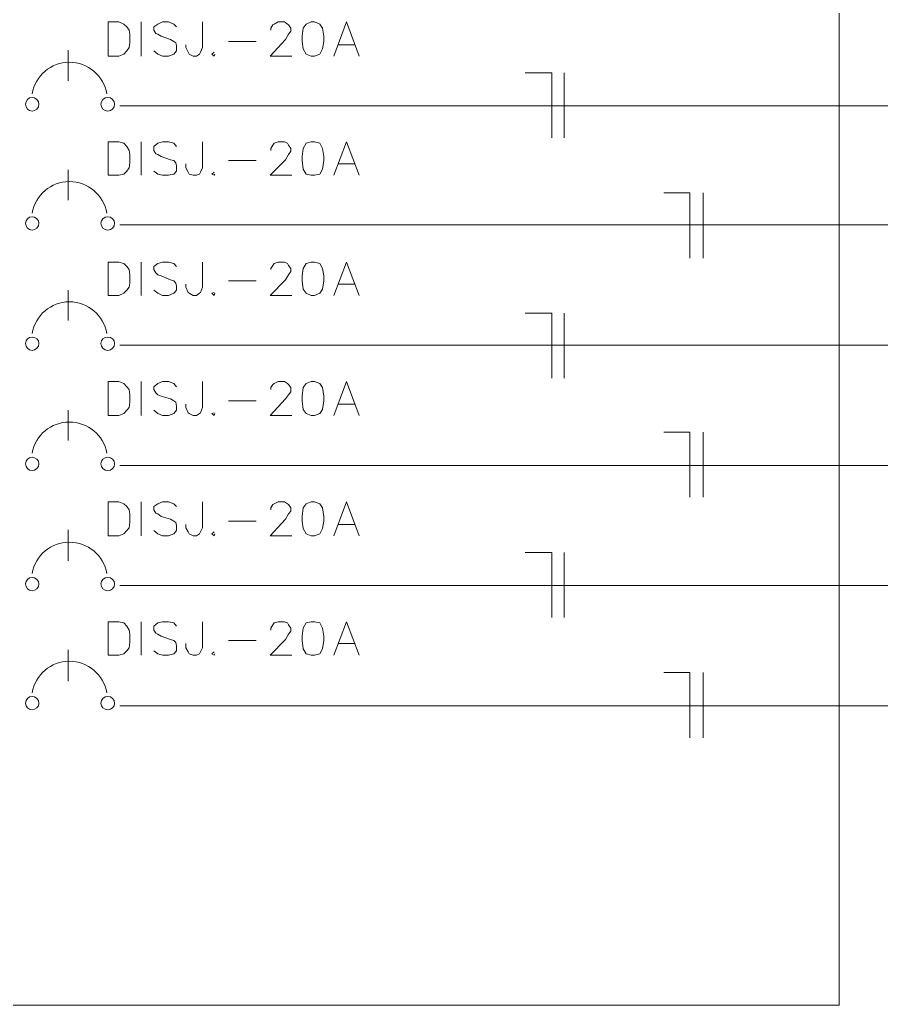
# Model space of a CAD drawing. Header units: millimetres. Extents: x 3240 to 3412, y 1366 to 1426.
# Drawn here: x 3256.656 to 3260.176, y 1370.664 to 1374.691 of the extents above; entities that cross this region are included whole.
import ezdxf

# ---------------------------------------------------------------- set-up
doc = ezdxf.new("R2010")
doc.units = ezdxf.units.MM

msp = doc.modelspace()

# ---------------------------------------------------------------- linework, layer by layer
at = {"color": 7, "linetype": 'Continuous', "lineweight": 5, "true_color": 0x000007}
for points in [[(3253.4081, 1381.0403), (3260.0038, 1381.0403), (3260.0038, 1370.6637)], [(3253.4081, 1370.6637), (3260.0038, 1370.6637), (3260.0038, 1370.6637)]]:
    msp.add_lwpolyline(points, dxfattribs=at)
at = {"color": 7, "linetype": 'Continuous', "lineweight": 15, "true_color": 0x000007}
for points in [[(3257.0169, 1374.5421), (3257.0169, 1374.6827), (3257.0599, 1374.6827), (3257.0814, 1374.6728), (3257.093, 1374.6612), (3257.1029, 1374.648), (3257.1062, 1374.6314), (3257.1062, 1374.5967), (3257.1029, 1374.5768), (3257.093, 1374.5636), (3257.0814, 1374.5504), (3257.0599, 1374.5421)], [(3257.8471, 1374.6827), (3257.8256, 1374.6728), (3257.8141, 1374.6562), (3257.8091, 1374.6231), (3257.8091, 1374.6016), (3257.8141, 1374.5719), (3257.8256, 1374.5504), (3257.8471, 1374.5421), (3257.8604, 1374.5421), (3257.8819, 1374.5504), (3257.8934, 1374.5719), (3257.8984, 1374.6016), (3257.8984, 1374.6231), (3257.8934, 1374.6562), (3257.8819, 1374.6728), (3257.8604, 1374.6827)], [(3257.0169, 1374.0559), (3257.0169, 1374.1915), (3257.0599, 1374.1915), (3257.0814, 1374.1865), (3257.093, 1374.1733), (3257.1029, 1374.1568), (3257.1062, 1374.1402), (3257.1062, 1374.1055), (3257.1029, 1374.0856), (3257.093, 1374.0724), (3257.0814, 1374.0592), (3257.0599, 1374.0559)], [(3257.8471, 1374.1915), (3257.8256, 1374.1865), (3257.8141, 1374.165), (3257.8091, 1374.1319), (3257.8091, 1374.1154), (3257.8141, 1374.0807), (3257.8256, 1374.0592), (3257.8471, 1374.0559), (3257.8604, 1374.0559), (3257.8819, 1374.0592), (3257.8934, 1374.0807), (3257.8984, 1374.1154), (3257.8984, 1374.1319), (3257.8934, 1374.165), (3257.8819, 1374.1865), (3257.8604, 1374.1915)], [(3257.0169, 1373.5647), (3257.0169, 1373.7003), (3257.0599, 1373.7003), (3257.0814, 1373.6953), (3257.093, 1373.6821), (3257.1029, 1373.6705), (3257.1062, 1373.649), (3257.1062, 1373.6143), (3257.1029, 1373.5977), (3257.093, 1373.5862), (3257.0814, 1373.5729), (3257.0599, 1373.5647)], [(3257.8471, 1373.7003), (3257.8256, 1373.6953), (3257.8141, 1373.6738), (3257.8091, 1373.644), (3257.8091, 1373.6242), (3257.8141, 1373.5895), (3257.8256, 1373.5729), (3257.8471, 1373.5647), (3257.8604, 1373.5647), (3257.8819, 1373.5729), (3257.8934, 1373.5895), (3257.8984, 1373.6242), (3257.8984, 1373.644), (3257.8934, 1373.6738), (3257.8819, 1373.6953), (3257.8604, 1373.7003)], [(3257.0169, 1373.0734), (3257.0169, 1373.2124), (3257.0599, 1373.2124), (3257.0814, 1373.2041), (3257.093, 1373.1909), (3257.1029, 1373.1793), (3257.1062, 1373.1578), (3257.1062, 1373.128), (3257.1029, 1373.1065), (3257.093, 1373.0949), (3257.0814, 1373.0817), (3257.0599, 1373.0734)], [(3257.8471, 1373.2124), (3257.8256, 1373.2041), (3257.8141, 1373.1876), (3257.8091, 1373.1528), (3257.8091, 1373.133), (3257.8141, 1373.0983), (3257.8256, 1373.0817), (3257.8471, 1373.0734), (3257.8604, 1373.0734), (3257.8819, 1373.0817), (3257.8934, 1373.0983), (3257.8984, 1373.133), (3257.8984, 1373.1528), (3257.8934, 1373.1876), (3257.8819, 1373.2041), (3257.8604, 1373.2124)], [(3257.0169, 1372.5822), (3257.0169, 1372.7212), (3257.0599, 1372.7212), (3257.0814, 1372.7129), (3257.093, 1372.7013), (3257.1029, 1372.6881), (3257.1062, 1372.6716), (3257.1062, 1372.6368), (3257.1029, 1372.6153), (3257.093, 1372.6037), (3257.0814, 1372.5905), (3257.0599, 1372.5822)], [(3257.8471, 1372.7212), (3257.8256, 1372.7129), (3257.8141, 1372.6964), (3257.8091, 1372.6616), (3257.8091, 1372.6418), (3257.8141, 1372.612), (3257.8256, 1372.5905), (3257.8471, 1372.5822), (3257.8604, 1372.5822), (3257.8819, 1372.5905), (3257.8934, 1372.612), (3257.8984, 1372.6418), (3257.8984, 1372.6616), (3257.8934, 1372.6964), (3257.8819, 1372.7129), (3257.8604, 1372.7212)], [(3257.0169, 1372.0943), (3257.0169, 1372.23), (3257.0599, 1372.23), (3257.0814, 1372.2267), (3257.093, 1372.2134), (3257.1029, 1372.1969), (3257.1062, 1372.1803), (3257.1062, 1372.1456), (3257.1029, 1372.1241), (3257.093, 1372.1125), (3257.0814, 1372.0993), (3257.0599, 1372.0943)], [(3257.8471, 1372.23), (3257.8256, 1372.2267), (3257.8141, 1372.2052), (3257.8091, 1372.1721), (3257.8091, 1372.1539), (3257.8141, 1372.1208), (3257.8256, 1372.0993), (3257.8471, 1372.0943), (3257.8604, 1372.0943), (3257.8819, 1372.0993), (3257.8934, 1372.1208), (3257.8984, 1372.1539), (3257.8984, 1372.1721), (3257.8934, 1372.2052), (3257.8819, 1372.2267), (3257.8604, 1372.23)]]:
    msp.add_lwpolyline(points, close=True, dxfattribs=at)
for points in [[(3257.1525, 1374.5421), (3257.1525, 1374.6827), (3257.1525, 1374.6827)], [(3257.2964, 1374.6612), (3257.2848, 1374.6728), (3257.2633, 1374.6827), (3257.2385, 1374.6827), (3257.2203, 1374.6728), (3257.2038, 1374.6612), (3257.2038, 1374.648), (3257.212, 1374.6347), (3257.2203, 1374.6314), (3257.2335, 1374.6231), (3257.2716, 1374.6099), (3257.2848, 1374.6016), (3257.2931, 1374.5967), (3257.2964, 1374.5851), (3257.2964, 1374.5636), (3257.2848, 1374.5504), (3257.2633, 1374.5421), (3257.2385, 1374.5421), (3257.2203, 1374.5504), (3257.2038, 1374.5636)], [(3257.4022, 1374.6827), (3257.4022, 1374.5768), (3257.394, 1374.5586), (3257.3907, 1374.5504), (3257.3774, 1374.5421), (3257.3642, 1374.5421), (3257.3477, 1374.5504), (3257.3444, 1374.5586), (3257.3344, 1374.5768), (3257.3344, 1374.5884)], [(3257.6817, 1374.648), (3257.6817, 1374.6562), (3257.69, 1374.6695), (3257.695, 1374.6728), (3257.7115, 1374.6827), (3257.738, 1374.6827), (3257.7496, 1374.6728), (3257.7545, 1374.6695), (3257.7628, 1374.6562), (3257.7628, 1374.6447), (3257.7545, 1374.6314), (3257.7413, 1374.6099), (3257.6784, 1374.5421), (3257.7677, 1374.5421)], [(3257.9398, 1374.5421), (3257.991, 1374.6827), (3258.0423, 1374.5421)], [(3257.5081, 1374.6016), (3257.6222, 1374.6016), (3257.6222, 1374.6016)], [(3257.9579, 1374.5884), (3258.0258, 1374.5884), (3258.0258, 1374.5884)], [(3256.8531, 1374.4412), (3256.8531, 1374.5669), (3256.8531, 1374.5669)], [(3257.4502, 1374.5586), (3257.4403, 1374.5504), (3257.4502, 1374.5421), (3257.4535, 1374.5504)], [(3258.7204, 1374.4743), (3258.8296, 1374.4743), (3258.8296, 1374.208)], [(3258.8808, 1374.4743), (3258.8808, 1374.208), (3258.8808, 1374.208)], [(3257.0648, 1374.3387), (3260.3114, 1374.3387), (3260.3114, 1374.3387)], [(3257.1525, 1374.0559), (3257.1525, 1374.1915), (3257.1525, 1374.1915)], [(3257.2964, 1374.1733), (3257.2848, 1374.1865), (3257.2633, 1374.1915), (3257.2385, 1374.1915), (3257.2203, 1374.1865), (3257.2038, 1374.1733), (3257.2038, 1374.1568), (3257.212, 1374.1435), (3257.2203, 1374.1402), (3257.2335, 1374.1319), (3257.2716, 1374.1187), (3257.2848, 1374.1154), (3257.2931, 1374.1055), (3257.2964, 1374.0939), (3257.2964, 1374.0724), (3257.2848, 1374.0592), (3257.2633, 1374.0559), (3257.2385, 1374.0559), (3257.2203, 1374.0592), (3257.2038, 1374.0724)], [(3257.4022, 1374.1915), (3257.4022, 1374.0856), (3257.394, 1374.0674), (3257.3907, 1374.0592), (3257.3774, 1374.0559), (3257.3642, 1374.0559), (3257.3477, 1374.0592), (3257.3444, 1374.0674), (3257.3344, 1374.0856), (3257.3344, 1374.1022)], [(3257.6817, 1374.1568), (3257.6817, 1374.165), (3257.69, 1374.1783), (3257.695, 1374.1865), (3257.7115, 1374.1915), (3257.738, 1374.1915), (3257.7496, 1374.1865), (3257.7545, 1374.1783), (3257.7628, 1374.165), (3257.7628, 1374.1534), (3257.7545, 1374.1402), (3257.7413, 1374.1187), (3257.6784, 1374.0559), (3257.7677, 1374.0559)], [(3257.9398, 1374.0559), (3257.991, 1374.1915), (3258.0423, 1374.0559)], [(3257.5081, 1374.1154), (3257.6222, 1374.1154), (3257.6222, 1374.1154)], [(3257.9579, 1374.1022), (3258.0258, 1374.1022), (3258.0258, 1374.1022)], [(3256.8531, 1373.9533), (3256.8531, 1374.0774), (3256.8531, 1374.0774)], [(3257.4502, 1374.0674), (3257.4403, 1374.0592), (3257.4502, 1374.0559), (3257.4535, 1374.0592)], [(3259.2877, 1373.9831), (3259.3935, 1373.9831), (3259.3935, 1373.7168)], [(3259.4481, 1373.9831), (3259.4481, 1373.7168), (3259.4481, 1373.7168)], [(3257.0648, 1373.8524), (3260.3114, 1373.8524), (3260.3114, 1373.8524)], [(3257.1525, 1373.5647), (3257.1525, 1373.7003), (3257.1525, 1373.7003)], [(3257.2964, 1373.6821), (3257.2848, 1373.6953), (3257.2633, 1373.7003), (3257.2385, 1373.7003), (3257.2203, 1373.6953), (3257.2038, 1373.6821), (3257.2038, 1373.6705), (3257.212, 1373.6573), (3257.2203, 1373.649), (3257.2335, 1373.644), (3257.2716, 1373.6275), (3257.2848, 1373.6242), (3257.2931, 1373.6143), (3257.2964, 1373.6027), (3257.2964, 1373.5862), (3257.2848, 1373.5729), (3257.2633, 1373.5647), (3257.2385, 1373.5647), (3257.2203, 1373.5729), (3257.2038, 1373.5862)], [(3257.4022, 1373.7003), (3257.4022, 1373.5977), (3257.394, 1373.5762), (3257.3907, 1373.5729), (3257.3774, 1373.5647), (3257.3642, 1373.5647), (3257.3477, 1373.5729), (3257.3444, 1373.5762), (3257.3344, 1373.5977), (3257.3344, 1373.611)], [(3257.6817, 1373.6705), (3257.6817, 1373.6738), (3257.69, 1373.687), (3257.695, 1373.6953), (3257.7115, 1373.7003), (3257.738, 1373.7003), (3257.7496, 1373.6953), (3257.7545, 1373.687), (3257.7628, 1373.6738), (3257.7628, 1373.6622), (3257.7545, 1373.649), (3257.7413, 1373.6275), (3257.6784, 1373.5647), (3257.7677, 1373.5647)], [(3257.9398, 1373.5647), (3257.991, 1373.7003), (3258.0423, 1373.5647)], [(3257.5081, 1373.6242), (3257.6222, 1373.6242), (3257.6222, 1373.6242)], [(3256.8531, 1373.4621), (3256.8531, 1373.5862), (3256.8531, 1373.5862)], [(3257.4502, 1373.5762), (3257.4403, 1373.5729), (3257.4502, 1373.5647), (3257.4535, 1373.5729)], [(3257.9579, 1373.611), (3258.0258, 1373.611), (3258.0258, 1373.611)], [(3258.7204, 1373.4919), (3258.8296, 1373.4919), (3258.8296, 1373.2256)], [(3258.8808, 1373.4919), (3258.8808, 1373.2256), (3258.8808, 1373.2256)], [(3257.0648, 1373.3612), (3260.3114, 1373.3612), (3260.3114, 1373.3612)], [(3257.1525, 1373.0734), (3257.1525, 1373.2124), (3257.1525, 1373.2124)], [(3257.2964, 1373.1909), (3257.2848, 1373.2041), (3257.2633, 1373.2124), (3257.2385, 1373.2124), (3257.2203, 1373.2041), (3257.2038, 1373.1909), (3257.2038, 1373.1793), (3257.212, 1373.1661), (3257.2203, 1373.1578), (3257.2335, 1373.1528), (3257.2716, 1373.1413), (3257.2848, 1373.133), (3257.2931, 1373.128), (3257.2964, 1373.1115), (3257.2964, 1373.0949), (3257.2848, 1373.0817), (3257.2633, 1373.0734), (3257.2385, 1373.0734), (3257.2203, 1373.0817), (3257.2038, 1373.0949)], [(3257.4022, 1373.2124), (3257.4022, 1373.1065), (3257.394, 1373.085), (3257.3907, 1373.0817), (3257.3774, 1373.0734), (3257.3642, 1373.0734), (3257.3477, 1373.0817), (3257.3444, 1373.085), (3257.3344, 1373.1065), (3257.3344, 1373.1198)], [(3257.6817, 1373.1793), (3257.6817, 1373.1876), (3257.69, 1373.2008), (3257.695, 1373.2041), (3257.7115, 1373.2124), (3257.738, 1373.2124), (3257.7496, 1373.2041), (3257.7545, 1373.2008), (3257.7628, 1373.1876), (3257.7628, 1373.171), (3257.7545, 1373.1578), (3257.7413, 1373.1413), (3257.6784, 1373.0734), (3257.7677, 1373.0734)], [(3257.9398, 1373.0734), (3257.991, 1373.2124), (3258.0423, 1373.0734)], [(3257.5081, 1373.133), (3257.6222, 1373.133), (3257.6222, 1373.133)], [(3256.8531, 1372.9709), (3256.8531, 1373.0949), (3256.8531, 1373.0949)], [(3257.9579, 1373.1198), (3258.0258, 1373.1198), (3258.0258, 1373.1198)], [(3257.4502, 1373.085), (3257.4403, 1373.0817), (3257.4502, 1373.0734), (3257.4535, 1373.0817)], [(3259.2877, 1373.0056), (3259.3935, 1373.0056), (3259.3935, 1372.7394)], [(3259.4481, 1373.0056), (3259.4481, 1372.7394), (3259.4481, 1372.7394)], [(3257.0648, 1372.87), (3260.3114, 1372.87), (3260.3114, 1372.87)], [(3257.1525, 1372.5822), (3257.1525, 1372.7212), (3257.1525, 1372.7212)], [(3257.2964, 1372.7013), (3257.2848, 1372.7129), (3257.2633, 1372.7212), (3257.2385, 1372.7212), (3257.2203, 1372.7129), (3257.2038, 1372.7013), (3257.2038, 1372.6881), (3257.212, 1372.6749), (3257.2203, 1372.6716), (3257.2335, 1372.6616), (3257.2716, 1372.6501), (3257.2848, 1372.6418), (3257.2931, 1372.6368), (3257.2964, 1372.6236), (3257.2964, 1372.6037), (3257.2848, 1372.5905), (3257.2633, 1372.5822), (3257.2385, 1372.5822), (3257.2203, 1372.5905), (3257.2038, 1372.6037)], [(3257.4022, 1372.7212), (3257.4022, 1372.6153), (3257.394, 1372.5988), (3257.3907, 1372.5905), (3257.3774, 1372.5822), (3257.3642, 1372.5822), (3257.3477, 1372.5905), (3257.3444, 1372.5988), (3257.3344, 1372.6153), (3257.3344, 1372.6285)], [(3257.6817, 1372.6881), (3257.6817, 1372.6964), (3257.69, 1372.7096), (3257.695, 1372.7129), (3257.7115, 1372.7212), (3257.738, 1372.7212), (3257.7496, 1372.7129), (3257.7545, 1372.7096), (3257.7628, 1372.6964), (3257.7628, 1372.6831), (3257.7545, 1372.6716), (3257.7413, 1372.6501), (3257.6784, 1372.5822), (3257.7677, 1372.5822)], [(3257.9398, 1372.5822), (3257.991, 1372.7212), (3258.0423, 1372.5822)], [(3256.8531, 1372.4797), (3256.8531, 1372.607), (3256.8531, 1372.607)], [(3257.5081, 1372.6418), (3257.6222, 1372.6418), (3257.6222, 1372.6418)], [(3257.9579, 1372.6285), (3258.0258, 1372.6285), (3258.0258, 1372.6285)], [(3257.4502, 1372.5988), (3257.4403, 1372.5905), (3257.4502, 1372.5822), (3257.4535, 1372.5905)], [(3258.7204, 1372.5144), (3258.8296, 1372.5144), (3258.8296, 1372.2482)], [(3258.8808, 1372.5144), (3258.8808, 1372.2482), (3258.8808, 1372.2482)], [(3257.0648, 1372.3788), (3260.3114, 1372.3788), (3260.3114, 1372.3788)], [(3257.1525, 1372.0943), (3257.1525, 1372.23), (3257.1525, 1372.23)], [(3257.2964, 1372.2134), (3257.2848, 1372.2267), (3257.2633, 1372.23), (3257.2385, 1372.23), (3257.2203, 1372.2267), (3257.2038, 1372.2134), (3257.2038, 1372.1969), (3257.212, 1372.1837), (3257.2203, 1372.1803), (3257.2335, 1372.1721), (3257.2716, 1372.1588), (3257.2848, 1372.1539), (3257.2931, 1372.1456), (3257.2964, 1372.1324), (3257.2964, 1372.1125), (3257.2848, 1372.0993), (3257.2633, 1372.0943), (3257.2385, 1372.0943), (3257.2203, 1372.0993), (3257.2038, 1372.1125)], [(3257.4022, 1372.23), (3257.4022, 1372.1241), (3257.394, 1372.1076), (3257.3907, 1372.0993), (3257.3774, 1372.0943), (3257.3642, 1372.0943), (3257.3477, 1372.0993), (3257.3444, 1372.1076), (3257.3344, 1372.1241), (3257.3344, 1372.1423)], [(3257.6817, 1372.1969), (3257.6817, 1372.2052), (3257.69, 1372.2184), (3257.695, 1372.2267), (3257.7115, 1372.23), (3257.738, 1372.23), (3257.7496, 1372.2267), (3257.7545, 1372.2184), (3257.7628, 1372.2052), (3257.7628, 1372.1919), (3257.7545, 1372.1803), (3257.7413, 1372.1588), (3257.6784, 1372.0943), (3257.7677, 1372.0943)], [(3257.9398, 1372.0943), (3257.991, 1372.23), (3258.0423, 1372.0943)], [(3257.5081, 1372.1539), (3257.6222, 1372.1539), (3257.6222, 1372.1539)], [(3257.9579, 1372.1423), (3258.0258, 1372.1423), (3258.0258, 1372.1423)], [(3256.8531, 1371.9885), (3256.8531, 1372.1158), (3256.8531, 1372.1158)], [(3257.4502, 1372.1076), (3257.4403, 1372.0993), (3257.4502, 1372.0943), (3257.4535, 1372.0993)], [(3259.2877, 1372.0232), (3259.3935, 1372.0232), (3259.3935, 1371.7569)], [(3259.4481, 1372.0232), (3259.4481, 1371.7569), (3259.4481, 1371.7569)], [(3257.0648, 1371.8876), (3260.3114, 1371.8876), (3260.3114, 1371.8876)]]:
    msp.add_lwpolyline(points, dxfattribs=at)
for points, knots in [([(3257.0119, 1374.3883), (3256.9987, 1374.4627), (3256.9342, 1374.5173), (3256.8581, 1374.5173), (3256.8581, 1374.5173), (3256.7837, 1374.5173), (3256.7192, 1374.4627), (3256.7059, 1374.3883)], [0, 0, 0, 0, 0.125, 0.125, 0.125, 0.125001, 1, 1, 1, 1]), ([(3256.7341, 1374.3453), (3256.7341, 1374.3602), (3256.7208, 1374.3734), (3256.7059, 1374.3734), (3256.7059, 1374.3734), (3256.6911, 1374.3734), (3256.6795, 1374.3602), (3256.6795, 1374.3453), (3256.6795, 1374.3453), (3256.6795, 1374.3304), (3256.6911, 1374.3172), (3256.7059, 1374.3172), (3256.7059, 1374.3172), (3256.7208, 1374.3172), (3256.7341, 1374.3304), (3256.7341, 1374.3453)], [0, 0, 0, 0, 0.0625, 0.0625, 0.0625, 0.062501, 0.125, 0.125, 0.125, 0.125001, 0.1875, 0.1875, 0.1875, 0.187501, 1, 1, 1, 1]), ([(3257.0433, 1374.3453), (3257.0433, 1374.3602), (3257.0301, 1374.3734), (3257.0152, 1374.3734), (3257.0152, 1374.3734), (3257.0003, 1374.3734), (3256.9871, 1374.3602), (3256.9871, 1374.3453), (3256.9871, 1374.3453), (3256.9871, 1374.3304), (3257.0003, 1374.3172), (3257.0152, 1374.3172), (3257.0152, 1374.3172), (3257.0301, 1374.3172), (3257.0433, 1374.3304), (3257.0433, 1374.3453)], [0, 0, 0, 0, 0.0625, 0.0625, 0.0625, 0.062501, 0.125, 0.125, 0.125, 0.125001, 0.1875, 0.1875, 0.1875, 0.187501, 1, 1, 1, 1]), ([(3257.0119, 1373.9004), (3256.9987, 1373.9748), (3256.9342, 1374.0294), (3256.8581, 1374.0294), (3256.8581, 1374.0294), (3256.7837, 1374.0294), (3256.7192, 1373.9748), (3256.7059, 1373.9004)], [0, 0, 0, 0, 0.125, 0.125, 0.125, 0.125001, 1, 1, 1, 1]), ([(3256.7341, 1373.859), (3256.7341, 1373.8739), (3256.7208, 1373.8855), (3256.7059, 1373.8855), (3256.7059, 1373.8855), (3256.6911, 1373.8855), (3256.6795, 1373.8739), (3256.6795, 1373.859), (3256.6795, 1373.859), (3256.6795, 1373.8442), (3256.6911, 1373.8309), (3256.7059, 1373.8309), (3256.7059, 1373.8309), (3256.7208, 1373.8309), (3256.7341, 1373.8442), (3256.7341, 1373.859)], [0, 0, 0, 0, 0.0625, 0.0625, 0.0625, 0.062501, 0.125, 0.125, 0.125, 0.125001, 0.1875, 0.1875, 0.1875, 0.187501, 1, 1, 1, 1]), ([(3257.0433, 1373.859), (3257.0433, 1373.8739), (3257.0301, 1373.8855), (3257.0152, 1373.8855), (3257.0152, 1373.8855), (3257.0003, 1373.8855), (3256.9871, 1373.8739), (3256.9871, 1373.859), (3256.9871, 1373.859), (3256.9871, 1373.8442), (3257.0003, 1373.8309), (3257.0152, 1373.8309), (3257.0152, 1373.8309), (3257.0301, 1373.8309), (3257.0433, 1373.8442), (3257.0433, 1373.859)], [0, 0, 0, 0, 0.0625, 0.0625, 0.0625, 0.062501, 0.125, 0.125, 0.125, 0.125001, 0.1875, 0.1875, 0.1875, 0.187501, 1, 1, 1, 1]), ([(3257.0119, 1373.4092), (3256.9987, 1373.4836), (3256.9342, 1373.5382), (3256.8581, 1373.5382), (3256.8581, 1373.5382), (3256.7837, 1373.5382), (3256.7192, 1373.4836), (3256.7059, 1373.4092)], [0, 0, 0, 0, 0.125, 0.125, 0.125, 0.125001, 1, 1, 1, 1]), ([(3256.7341, 1373.3678), (3256.7341, 1373.3827), (3256.7208, 1373.3943), (3256.7059, 1373.3943), (3256.7059, 1373.3943), (3256.6911, 1373.3943), (3256.6795, 1373.3827), (3256.6795, 1373.3678), (3256.6795, 1373.3678), (3256.6795, 1373.353), (3256.6911, 1373.3397), (3256.7059, 1373.3397), (3256.7059, 1373.3397), (3256.7208, 1373.3397), (3256.7341, 1373.353), (3256.7341, 1373.3678)], [0, 0, 0, 0, 0.0625, 0.0625, 0.0625, 0.062501, 0.125, 0.125, 0.125, 0.125001, 0.1875, 0.1875, 0.1875, 0.187501, 1, 1, 1, 1]), ([(3257.0433, 1373.3678), (3257.0433, 1373.3827), (3257.0301, 1373.3943), (3257.0152, 1373.3943), (3257.0152, 1373.3943), (3257.0003, 1373.3943), (3256.9871, 1373.3827), (3256.9871, 1373.3678), (3256.9871, 1373.3678), (3256.9871, 1373.353), (3257.0003, 1373.3397), (3257.0152, 1373.3397), (3257.0152, 1373.3397), (3257.0301, 1373.3397), (3257.0433, 1373.353), (3257.0433, 1373.3678)], [0, 0, 0, 0, 0.0625, 0.0625, 0.0625, 0.062501, 0.125, 0.125, 0.125, 0.125001, 0.1875, 0.1875, 0.1875, 0.187501, 1, 1, 1, 1]), ([(3257.0119, 1372.9196), (3256.9987, 1372.9941), (3256.9342, 1373.047), (3256.8581, 1373.047), (3256.8581, 1373.047), (3256.7837, 1373.047), (3256.7192, 1372.9941), (3256.7059, 1372.9196)], [0, 0, 0, 0, 0.125, 0.125, 0.125, 0.125001, 1, 1, 1, 1]), ([(3256.7341, 1372.8766), (3256.7341, 1372.8915), (3256.7208, 1372.9031), (3256.7059, 1372.9031), (3256.7059, 1372.9031), (3256.6911, 1372.9031), (3256.6795, 1372.8915), (3256.6795, 1372.8766), (3256.6795, 1372.8766), (3256.6795, 1372.8617), (3256.6911, 1372.8485), (3256.7059, 1372.8485), (3256.7059, 1372.8485), (3256.7208, 1372.8485), (3256.7341, 1372.8617), (3256.7341, 1372.8766)], [0, 0, 0, 0, 0.0625, 0.0625, 0.0625, 0.062501, 0.125, 0.125, 0.125, 0.125001, 0.1875, 0.1875, 0.1875, 0.187501, 1, 1, 1, 1]), ([(3257.0433, 1372.8766), (3257.0433, 1372.8915), (3257.0301, 1372.9031), (3257.0152, 1372.9031), (3257.0152, 1372.9031), (3257.0003, 1372.9031), (3256.9871, 1372.8915), (3256.9871, 1372.8766), (3256.9871, 1372.8766), (3256.9871, 1372.8617), (3257.0003, 1372.8485), (3257.0152, 1372.8485), (3257.0152, 1372.8485), (3257.0301, 1372.8485), (3257.0433, 1372.8617), (3257.0433, 1372.8766)], [0, 0, 0, 0, 0.0625, 0.0625, 0.0625, 0.062501, 0.125, 0.125, 0.125, 0.125001, 0.1875, 0.1875, 0.1875, 0.187501, 1, 1, 1, 1]), ([(3257.0119, 1372.4284), (3256.9987, 1372.5029), (3256.9342, 1372.5558), (3256.8581, 1372.5558), (3256.8581, 1372.5558), (3256.7837, 1372.5558), (3256.7192, 1372.5029), (3256.7059, 1372.4284)], [0, 0, 0, 0, 0.125, 0.125, 0.125, 0.125001, 1, 1, 1, 1]), ([(3256.7341, 1372.3854), (3256.7341, 1372.4003), (3256.7208, 1372.4119), (3256.7059, 1372.4119), (3256.7059, 1372.4119), (3256.6911, 1372.4119), (3256.6795, 1372.4003), (3256.6795, 1372.3854), (3256.6795, 1372.3854), (3256.6795, 1372.3705), (3256.6911, 1372.3573), (3256.7059, 1372.3573), (3256.7059, 1372.3573), (3256.7208, 1372.3573), (3256.7341, 1372.3705), (3256.7341, 1372.3854)], [0, 0, 0, 0, 0.0625, 0.0625, 0.0625, 0.062501, 0.125, 0.125, 0.125, 0.125001, 0.1875, 0.1875, 0.1875, 0.187501, 1, 1, 1, 1]), ([(3257.0433, 1372.3854), (3257.0433, 1372.4003), (3257.0301, 1372.4119), (3257.0152, 1372.4119), (3257.0152, 1372.4119), (3257.0003, 1372.4119), (3256.9871, 1372.4003), (3256.9871, 1372.3854), (3256.9871, 1372.3854), (3256.9871, 1372.3705), (3257.0003, 1372.3573), (3257.0152, 1372.3573), (3257.0152, 1372.3573), (3257.0301, 1372.3573), (3257.0433, 1372.3705), (3257.0433, 1372.3854)], [0, 0, 0, 0, 0.0625, 0.0625, 0.0625, 0.062501, 0.125, 0.125, 0.125, 0.125001, 0.1875, 0.1875, 0.1875, 0.187501, 1, 1, 1, 1]), ([(3257.0119, 1371.9405), (3256.9987, 1372.015), (3256.9342, 1372.0695), (3256.8581, 1372.0695), (3256.8581, 1372.0695), (3256.7837, 1372.0695), (3256.7192, 1372.015), (3256.7059, 1371.9405)], [0, 0, 0, 0, 0.125, 0.125, 0.125, 0.125001, 1, 1, 1, 1]), ([(3256.7341, 1371.8975), (3256.7341, 1371.9141), (3256.7208, 1371.9256), (3256.7059, 1371.9256), (3256.7059, 1371.9256), (3256.6911, 1371.9256), (3256.6795, 1371.9141), (3256.6795, 1371.8975), (3256.6795, 1371.8975), (3256.6795, 1371.8826), (3256.6911, 1371.8711), (3256.7059, 1371.8711), (3256.7059, 1371.8711), (3256.7208, 1371.8711), (3256.7341, 1371.8826), (3256.7341, 1371.8975)], [0, 0, 0, 0, 0.0625, 0.0625, 0.0625, 0.062501, 0.125, 0.125, 0.125, 0.125001, 0.1875, 0.1875, 0.1875, 0.187501, 1, 1, 1, 1]), ([(3257.0433, 1371.8975), (3257.0433, 1371.9141), (3257.0301, 1371.9256), (3257.0152, 1371.9256), (3257.0152, 1371.9256), (3257.0003, 1371.9256), (3256.9871, 1371.9141), (3256.9871, 1371.8975), (3256.9871, 1371.8975), (3256.9871, 1371.8826), (3257.0003, 1371.8711), (3257.0152, 1371.8711), (3257.0152, 1371.8711), (3257.0301, 1371.8711), (3257.0433, 1371.8826), (3257.0433, 1371.8975)], [0, 0, 0, 0, 0.0625, 0.0625, 0.0625, 0.062501, 0.125, 0.125, 0.125, 0.125001, 0.1875, 0.1875, 0.1875, 0.187501, 1, 1, 1, 1])]:
    msp.add_open_spline(points, degree=3, knots=knots, dxfattribs=at)

doc.saveas('drawing.dxf')
